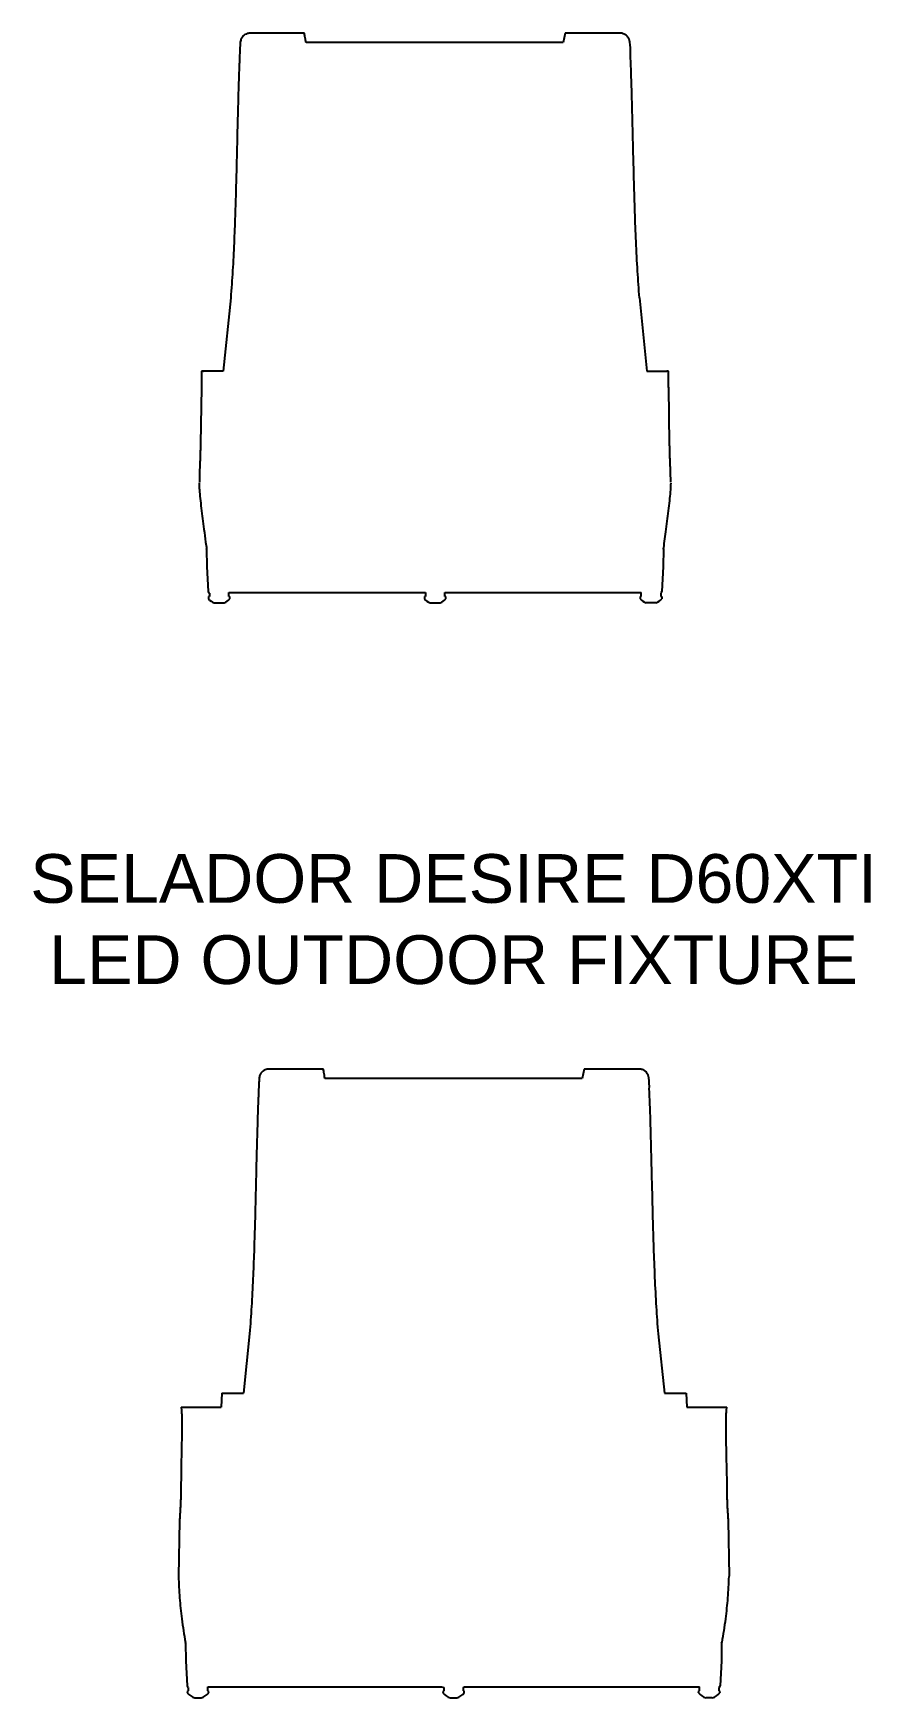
# Model space of a CAD drawing. Header units: inches. Extents: x 0 to 310, y 0 to 246.
# Drawn here: x 247.5 to 262.55, y 1.34 to 31.24 of the extents above; entities that cross this region are included whole.
import ezdxf

# ---------------------------------------------------------------- set-up
doc = ezdxf.new("R2010")
doc.units = ezdxf.units.IN
doc.header["$MEASUREMENT"] = 0
doc.layers.add('TEXT', color=1, linetype='Continuous')
doc.styles.add('ARIAL', font='arial.ttf')

msp = doc.modelspace()

# ---------------------------------------------------------------- linework, layer by layer
for p, q in [((257.057, 31.245), (257.023, 31.076)), ((257.023, 31.076), (252.4, 31.076)), ((251.047, 26.491), (250.914, 25.176)), ((258.39, 26.491), (258.523, 25.176)), ((250.523, 25.176), (250.523, 25.176)), ((250.54, 25.176), (250.535, 25.176)), ((250.551, 25.176), (250.558, 25.176)), ((250.56, 25.176), (250.558, 25.176)), ((250.914, 25.176), (250.56, 25.176)), ((258.523, 25.176), (258.877, 25.176)), ((258.877, 25.176), (258.88, 25.176)), ((258.887, 25.176), (258.88, 25.176)), ((258.897, 25.176), (258.902, 25.176)), ((258.914, 25.176), (258.914, 25.176)), ((250.521, 24.872), (250.504, 23.872)), ((258.933, 23.872), (258.916, 24.872)), ((250.487, 23.363), (250.484, 23.176)), ((258.954, 23.176), (258.95, 23.363)), ((250.614, 21.972), (250.613, 21.98)), ((250.614, 21.975), (250.614, 21.975)), ((250.614, 21.975), (250.614, 21.975)), ((250.614, 21.972), (250.619, 21.661)), ((258.823, 21.972), (258.819, 21.661)), ((258.823, 21.972), (258.824, 21.98)), ((258.823, 21.975), (258.823, 21.975)), ((258.823, 21.975), (258.823, 21.975)), ((250.619, 21.661), (250.642, 21.214)), ((258.818, 21.661), (258.795, 21.214)), ((250.647, 21.126), (250.647, 21.085)), ((250.664, 21.126), (250.647, 21.126)), ((250.664, 21.187), (250.664, 21.126)), ((250.75, 21.01), (250.928, 21.01)), ((251.014, 21.126), (251.014, 21.195)), ((251.014, 21.195), (254.544, 21.195)), ((251.014, 21.126), (251.031, 21.126)), ((251.031, 21.085), (251.031, 21.126)), ((254.527, 21.126), (254.527, 21.085)), ((254.544, 21.126), (254.527, 21.126)), ((254.544, 21.195), (254.544, 21.126)), ((254.63, 21.01), (254.808, 21.01)), ((254.894, 21.126), (254.894, 21.195)), ((254.894, 21.195), (258.424, 21.195)), ((254.911, 21.126), (254.894, 21.126)), ((254.909, 21.085), (254.911, 21.085)), ((254.911, 21.085), (254.911, 21.126)), ((258.407, 21.085), (258.407, 21.126)), ((258.424, 21.126), (258.407, 21.126)), ((258.424, 21.126), (258.424, 21.195)), ((258.688, 21.01), (258.51, 21.01)), ((258.774, 21.187), (258.774, 21.126)), ((258.774, 21.126), (258.791, 21.126)), ((258.791, 21.126), (258.791, 21.085)), ((257.397, 12.631), (257.363, 12.462)), ((257.363, 12.462), (252.74, 12.462)), ((251.387, 7.877), (251.279, 6.809)), ((258.73, 7.877), (258.839, 6.809)), ((250.888, 6.809), (250.875, 6.557)), ((250.888, 6.809), (251.279, 6.809)), ((258.839, 6.809), (259.229, 6.809)), ((259.229, 6.809), (259.242, 6.557)), ((250.159, 6.557), (250.219, 6.557)), ((250.159, 6.557), (250.164, 6.497)), ((250.219, 6.557), (250.875, 6.557)), ((259.242, 6.557), (259.581, 6.557)), ((259.581, 6.557), (259.898, 6.557)), ((259.898, 6.557), (259.959, 6.557)), ((259.953, 6.497), (259.959, 6.557)), ((250.127, 4.516), (250.11, 3.522)), ((250.127, 4.514), (250.11, 3.522)), ((260.007, 3.522), (259.99, 4.516)), ((250.235, 2.319), (250.234, 2.327)), ((250.235, 2.319), (250.239, 2.007)), ((259.868, 2.319), (259.864, 2.007)), ((259.868, 2.319), (259.869, 2.327)), ((250.239, 1.997), (250.263, 1.55)), ((259.864, 1.997), (259.841, 1.55)), ((250.284, 1.523), (250.284, 1.462)), ((250.634, 1.462), (250.634, 1.531)), ((250.634, 1.531), (254.855, 1.531)), ((254.877, 1.522), (254.877, 1.462)), ((255.227, 1.462), (255.227, 1.522)), ((255.248, 1.531), (259.469, 1.531)), ((259.469, 1.462), (259.469, 1.531)), ((259.819, 1.523), (259.819, 1.462)), ((250.267, 1.432), (250.267, 1.422)), ((250.272, 1.432), (250.267, 1.432)), ((250.272, 1.462), (250.272, 1.432)), ((250.284, 1.462), (250.272, 1.462)), ((250.403, 1.337), (250.515, 1.337)), ((250.647, 1.462), (250.634, 1.462)), ((250.647, 1.432), (250.647, 1.462)), ((250.651, 1.432), (250.647, 1.432)), ((250.651, 1.422), (250.651, 1.432)), ((254.86, 1.432), (254.86, 1.422)), ((254.864, 1.432), (254.86, 1.432)), ((254.864, 1.462), (254.864, 1.432)), ((254.877, 1.462), (254.864, 1.462)), ((254.995, 1.337), (255.108, 1.337)), ((255.239, 1.462), (255.227, 1.462)), ((255.239, 1.432), (255.239, 1.462)), ((255.243, 1.432), (255.239, 1.432)), ((255.243, 1.422), (255.243, 1.432)), ((259.452, 1.422), (259.452, 1.432)), ((259.452, 1.432), (259.457, 1.432)), ((259.457, 1.432), (259.457, 1.462)), ((259.457, 1.462), (259.469, 1.462)), ((259.7, 1.337), (259.588, 1.337)), ((259.819, 1.462), (259.832, 1.462)), ((259.832, 1.462), (259.832, 1.432)), ((259.832, 1.432), (259.836, 1.432)), ((259.836, 1.432), (259.836, 1.422))]:
    msp.add_line(p, q)
at = {"flags": 128}
for points in [[(250.614, 21.975), (250.614, 21.977), (250.613, 21.98), (250.613, 21.98), (250.613, 21.98)], [(258.823, 21.975), (258.823, 21.977), (258.824, 21.98), (258.824, 21.98), (258.824, 21.98)], [(250.168, 6.032), (250.167, 6.002), (250.165, 5.882), (250.157, 5.402), (250.151, 5.045)], [(259.966, 5.045), (259.966, 5.075), (259.964, 5.195), (259.956, 5.675), (259.95, 6.032)]]:
    msp.add_lwpolyline(points, dxfattribs=at)
for centre, radius, start, end in [((250.672, 21.216), 0.03, 183, 253.6026), ((250.839, 21.24), 0.247, 218.8901, 248.8312), ((250.839, 21.24), 0.247, 291.1688, 321.1099), ((254.719, 21.24), 0.247, 218.8901, 248.8312), ((254.719, 21.24), 0.247, 291.1688, 321.1099), ((258.599, 21.24), 0.247, 218.8901, 248.8312), ((258.599, 21.24), 0.247, 291.1688, 321.1099), ((258.765, 21.216), 0.03, 286.3974, 357), ((250.293, 1.552), 0.03, 183, 253.6024), ((254.877, 1.552), 0.03, 223.6635, 269.8928), ((255.226, 1.552), 0.03, 270.0049, 316.3365), ((259.811, 1.552), 0.03, 286.3976, 357), ((250.459, 1.577), 0.247, 218.8901, 256.8209), ((250.459, 1.577), 0.247, 283.1791, 321.1099), ((255.052, 1.577), 0.247, 218.8901, 256.8209), ((255.052, 1.577), 0.247, 283.1791, 321.1099), ((259.644, 1.577), 0.247, 218.8901, 256.8209), ((259.644, 1.577), 0.247, 283.1791, 321.1099)]:
    msp.add_arc(centre, radius, start, end)
for points, knots in [([(251.362, 31.243), (251.349, 31.24), (251.321, 31.233), (251.281, 31.208), (251.247, 31.172), (251.22, 31.118), (251.216, 31.048), (251.213, 30.969), (251.21, 30.913), (251.209, 30.884)], [0, 0, 0, 0, 0.095429, 0.20321, 0.320369, 0.441899, 0.612879, 0.798997, 1, 1, 1, 1]), ([(252.372, 31.244), (252.366, 31.244), (252.326, 31.244), (252.258, 31.244), (252.175, 31.244), (252.095, 31.244), (252.012, 31.244), (251.937, 31.244), (251.877, 31.244), (251.81, 31.244), (251.74, 31.244), (251.66, 31.244), (251.575, 31.244), (251.502, 31.244), (251.445, 31.244), (251.401, 31.244), (251.368, 31.244), (251.364, 31.243), (251.361, 31.243)], [0, 0, 0, 0, 0.006674, 0.048449, 0.080285, 0.108471, 0.153834, 0.19758, 0.245693, 0.298019, 0.352848, 0.42336, 0.509091, 0.607959, 0.691797, 0.785173, 0.887932, 1, 1, 1, 1]), ([(252.4, 31.076), (252.396, 31.096), (252.389, 31.137), (252.381, 31.189), (252.375, 31.226), (252.372, 31.242), (252.372, 31.244), (252.372, 31.244)], [0.3020895, 0.3020895, 0.3020895, 0.3020895, 0.4793453, 0.6485733, 0.8179193, 0.9858068, 1, 1, 1, 1]), ([(258.073, 31.244), (258.071, 31.244), (258.066, 31.244), (258.034, 31.244), (257.991, 31.244), (257.933, 31.244), (257.861, 31.244), (257.775, 31.245), (257.694, 31.245), (257.621, 31.245), (257.55, 31.245), (257.492, 31.245), (257.417, 31.245), (257.341, 31.245), (257.26, 31.245), (257.177, 31.245), (257.108, 31.245), (257.065, 31.245), (257.057, 31.245)], [0, 0, 0, 0, 0.110795, 0.213358, 0.306564, 0.390267, 0.489029, 0.574736, 0.64526, 0.703606, 0.758967, 0.809126, 0.843879, 0.889075, 0.917152, 0.948937, 0.990804, 1, 1, 1, 1]), ([(258.228, 30.884), (258.229, 30.952), (258.23, 31.038), (258.208, 31.142), (258.177, 31.19), (258.13, 31.228), (258.092, 31.239), (258.072, 31.244)], [0, 0, 0, 0, 0.469196, 0.593745, 0.726173, 0.864095, 1, 1, 1, 1]), ([(251.209, 30.885), (251.206, 30.797), (251.197, 30.594), (251.186, 30.259), (251.175, 29.865), (251.164, 29.426), (251.153, 28.945), (251.14, 28.453), (251.126, 27.96), (251.107, 27.474), (251.083, 26.982), (251.059, 26.654), (251.047, 26.491)], [0, 0, 0, 0, 0.059626, 0.138948, 0.22864, 0.328602, 0.438328, 0.556814, 0.664152, 0.775351, 0.888572, 1, 1, 1, 1]), ([(258.391, 26.491), (258.379, 26.651), (258.354, 26.988), (258.329, 27.502), (258.309, 28.034), (258.294, 28.562), (258.281, 29.08), (258.269, 29.58), (258.257, 30.056), (258.245, 30.488), (258.233, 30.761), (258.228, 30.885)], [0, 0, 0, 0, 0.10988, 0.230077, 0.351648, 0.472519, 0.590847, 0.705014, 0.813617, 0.91546, 1, 1, 1, 1]), ([(250.523, 25.176), (250.523, 25.154), (250.523, 25.132), (250.523, 25.096), (250.523, 25.084), (250.523, 25.059), (250.523, 25.046), (250.523, 25.007), (250.523, 24.981), (250.522, 24.941), (250.522, 24.927), (250.521, 24.899), (250.521, 24.886), (250.521, 24.872)], [0, 0, 0, 0, 0.25, 0.25, 0.375, 0.375, 0.5, 0.5, 0.75, 0.75, 0.875, 0.875, 1, 1, 1, 1]), ([(258.916, 24.872), (258.916, 24.899), (258.915, 24.926), (258.915, 24.967), (258.915, 24.98), (258.914, 25.007), (258.914, 25.02), (258.914, 25.059), (258.914, 25.084), (258.914, 25.119), (258.914, 25.131), (258.914, 25.154), (258.914, 25.165), (258.914, 25.176)], [0, 0, 0, 0, 0.25, 0.25, 0.375, 0.375, 0.5, 0.5, 0.75, 0.75, 0.875, 0.875, 1, 1, 1, 1]), ([(250.504, 23.872), (250.503, 23.834), (250.502, 23.768), (250.499, 23.678), (250.497, 23.602), (250.494, 23.533), (250.492, 23.474), (250.49, 23.426), (250.488, 23.39), (250.487, 23.369), (250.487, 23.361), (250.487, 23.363), (250.487, 23.363)], [0, 0, 0, 0, 0.142645, 0.247631, 0.355658, 0.46071, 0.568805, 0.673905, 0.782055, 0.8871, 0.995195, 1, 1, 1, 1]), ([(258.95, 23.363), (258.95, 23.364), (258.95, 23.366), (258.949, 23.387), (258.947, 23.421), (258.945, 23.468), (258.943, 23.526), (258.94, 23.594), (258.938, 23.669), (258.935, 23.762), (258.934, 23.831), (258.933, 23.872)], [0, 0, 0, 0, 0.100028, 0.208039, 0.313002, 0.421004, 0.526052, 0.634143, 0.739252, 0.847412, 1, 1, 1, 1]), ([(250.478, 23.166), (250.48, 23.125), (250.484, 23.032), (250.499, 22.88), (250.518, 22.707), (250.541, 22.522), (250.567, 22.319), (250.592, 22.137), (250.608, 22.02), (250.614, 21.978)], [0, 0, 0, 0, 0.0819031, 0.1849066, 0.3026633, 0.4287653, 0.5567814, 0.7096789, 0.7931719, 0.7931719, 0.7931719, 0.7931719]), ([(258.824, 21.978), (258.825, 21.985), (258.833, 22.045), (258.849, 22.163), (258.873, 22.337), (258.897, 22.522), (258.92, 22.707), (258.939, 22.88), (258.953, 23.032), (258.957, 23.125), (258.959, 23.166)], [0.2069619, 0.2069619, 0.2069619, 0.2069619, 0.2204603, 0.3271936, 0.4432186, 0.5712347, 0.6973367, 0.8150934, 0.9180969, 1, 1, 1, 1]), ([(250.614, 21.975), (250.614, 21.976), (250.614, 21.977), (250.614, 21.978), (250.613, 21.98), (250.613, 21.981), (250.613, 21.981)], [0, 0, 0, 0, 0.500171, 0.785139, 0.914782, 1, 1, 1, 1]), ([(250.613, 21.98), (250.613, 21.98), (250.613, 21.98), (250.614, 21.98), (250.614, 21.976), (250.614, 21.976)], [0, 0, 0, 0, 0.000114, 0.874649, 1, 1, 1, 1]), ([(250.614, 21.976), (250.614, 21.976), (250.614, 21.977), (250.614, 21.978), (250.614, 21.978)], [0, 0, 0, 0, 0.7984963, 1, 1, 1, 1]), ([(258.823, 21.975), (258.823, 21.976), (258.823, 21.977), (258.824, 21.978), (258.824, 21.98), (258.824, 21.981), (258.824, 21.981)], [0, 0, 0, 0, 0.500171, 0.785139, 0.914782, 1, 1, 1, 1]), ([(258.824, 21.98), (258.824, 21.98), (258.824, 21.98), (258.824, 21.98), (258.823, 21.976), (258.823, 21.976)], [0, 0, 0, 0, 0.000114, 0.874649, 1, 1, 1, 1]), ([(258.823, 21.976), (258.823, 21.976), (258.823, 21.977), (258.823, 21.978), (258.823, 21.978)], [0, 0, 0, 0, 0.7984963, 1, 1, 1, 1]), ([(251.702, 12.63), (251.689, 12.626), (251.661, 12.619), (251.621, 12.595), (251.587, 12.558), (251.56, 12.504), (251.556, 12.435), (251.553, 12.355), (251.551, 12.3), (251.549, 12.271)], [0, 0, 0, 0, 0.095429, 0.20321, 0.320369, 0.441899, 0.612879, 0.798997, 1, 1, 1, 1]), ([(252.712, 12.631), (252.706, 12.631), (252.666, 12.631), (252.598, 12.631), (252.515, 12.631), (252.435, 12.631), (252.352, 12.631), (252.277, 12.631), (252.217, 12.631), (252.151, 12.631), (252.08, 12.631), (252, 12.631), (251.915, 12.631), (251.842, 12.631), (251.785, 12.63), (251.741, 12.63), (251.708, 12.63), (251.704, 12.63), (251.701, 12.63)], [0, 0, 0, 0, 0.006674, 0.048449, 0.080285, 0.108471, 0.153834, 0.19758, 0.245693, 0.298019, 0.352848, 0.42336, 0.509091, 0.607959, 0.691797, 0.785173, 0.887932, 1, 1, 1, 1]), ([(252.74, 12.462), (252.736, 12.483), (252.73, 12.523), (252.721, 12.575), (252.715, 12.613), (252.712, 12.628), (252.712, 12.63), (252.712, 12.631)], [0.3020895, 0.3020895, 0.3020895, 0.3020895, 0.4793453, 0.6485733, 0.8179193, 0.9858068, 1, 1, 1, 1]), ([(258.413, 12.63), (258.411, 12.63), (258.406, 12.63), (258.374, 12.631), (258.331, 12.631), (258.273, 12.631), (258.201, 12.631), (258.115, 12.631), (258.034, 12.631), (257.961, 12.631), (257.89, 12.631), (257.832, 12.631), (257.757, 12.631), (257.681, 12.631), (257.6, 12.631), (257.517, 12.631), (257.448, 12.631), (257.405, 12.631), (257.397, 12.631)], [0, 0, 0, 0, 0.110795, 0.213358, 0.306564, 0.390267, 0.489029, 0.574736, 0.64526, 0.703606, 0.758967, 0.809126, 0.843879, 0.889075, 0.917152, 0.948937, 0.990804, 1, 1, 1, 1]), ([(258.568, 12.271), (258.569, 12.339), (258.57, 12.425), (258.548, 12.528), (258.517, 12.577), (258.47, 12.615), (258.432, 12.625), (258.413, 12.63)], [0, 0, 0, 0, 0.469196, 0.593745, 0.726173, 0.864095, 1, 1, 1, 1]), ([(251.549, 12.271), (251.546, 12.184), (251.537, 11.98), (251.526, 11.645), (251.515, 11.251), (251.504, 10.812), (251.493, 10.331), (251.481, 9.84), (251.466, 9.346), (251.447, 8.86), (251.423, 8.368), (251.399, 8.04), (251.387, 7.877)], [0, 0, 0, 0, 0.059626, 0.138948, 0.22864, 0.328602, 0.438328, 0.556814, 0.664152, 0.775351, 0.888572, 1, 1, 1, 1]), ([(258.731, 7.877), (258.719, 8.038), (258.694, 8.374), (258.669, 8.889), (258.649, 9.42), (258.634, 9.949), (258.621, 10.466), (258.609, 10.966), (258.597, 11.442), (258.585, 11.874), (258.573, 12.147), (258.568, 12.271)], [0, 0, 0, 0, 0.10988, 0.230077, 0.351648, 0.472519, 0.590847, 0.705014, 0.813617, 0.91546, 1, 1, 1, 1]), ([(250.164, 6.497), (250.164, 6.487), (250.165, 6.476), (250.165, 6.457), (250.165, 6.45), (250.166, 6.436), (250.166, 6.428), (250.167, 6.388), (250.168, 6.352), (250.169, 6.29), (250.169, 6.268), (250.169, 6.224), (250.169, 6.2), (250.169, 6.13), (250.169, 6.082), (250.168, 6.032)], [0, 0, 0, 0, 0.125, 0.125, 0.1875, 0.1875, 0.25, 0.25, 0.5, 0.5, 0.625, 0.625, 0.75, 0.75, 1, 1, 1, 1]), ([(259.95, 6.032), (259.949, 6.057), (259.949, 6.081), (259.948, 6.13), (259.948, 6.154), (259.948, 6.201), (259.948, 6.224), (259.949, 6.257), (259.949, 6.268), (259.949, 6.29), (259.949, 6.3), (259.949, 6.331), (259.95, 6.351), (259.95, 6.378), (259.95, 6.387), (259.951, 6.404), (259.951, 6.413), (259.952, 6.436), (259.952, 6.45), (259.953, 6.476), (259.953, 6.487), (259.953, 6.497)], [0, 0, 0, 0, 0.125, 0.125, 0.25, 0.25, 0.375, 0.375, 0.4375, 0.4375, 0.5, 0.5, 0.625, 0.625, 0.6875, 0.6875, 0.75, 0.75, 0.875, 0.875, 1, 1, 1, 1]), ([(250.151, 5.045), (250.151, 5.02), (250.15, 4.966), (250.147, 4.885), (250.144, 4.803), (250.141, 4.728), (250.137, 4.661), (250.134, 4.605), (250.131, 4.561), (250.128, 4.531), (250.127, 4.515), (250.127, 4.516), (250.127, 4.516)], [0, 0, 0, 0, 0.090021, 0.19439, 0.301789, 0.406158, 0.513551, 0.617543, 0.724536, 0.828448, 0.935377, 1, 1, 1, 1]), ([(259.99, 4.516), (259.99, 4.516), (259.99, 4.515), (259.989, 4.531), (259.987, 4.561), (259.984, 4.605), (259.98, 4.66), (259.977, 4.727), (259.973, 4.802), (259.97, 4.884), (259.968, 4.966), (259.967, 5.02), (259.966, 5.045)], [0, 0, 0, 0, 0.064621, 0.168532, 0.275462, 0.379496, 0.48654, 0.590842, 0.698164, 0.802557, 0.909979, 1, 1, 1, 1]), ([(250.108, 3.512), (250.114, 3.385), (250.126, 3.133), (250.165, 2.737), (250.21, 2.47), (250.234, 2.327)], [0, 0, 0, 0, 0.318879, 0.63701, 1, 1, 1, 1]), ([(259.995, 3.512), (259.989, 3.385), (259.977, 3.133), (259.938, 2.737), (259.893, 2.47), (259.869, 2.327)], [0, 0, 0, 0, 0.318879, 0.63701, 1, 1, 1, 1])]:
    msp.add_open_spline(points, degree=3, knots=knots)
for points in [[(250.551, 25.176), (250.537, 25.176), (250.528, 25.176), (250.523, 25.176)], [(258.914, 25.176), (258.909, 25.176), (258.9, 25.176), (258.887, 25.176)]]:
    msp.add_open_spline(points, degree=3)

# ---------------------------------------------------------------- texts
at = {"layer": 'TEXT', "insert": (255.052, 16.495), "char_height": 0.875, "width": 20.15864, "attachment_point": 2, "style": 'ARIAL'}
msp.add_mtext('SELADOR DESIRE D60XTI\\PLED OUTDOOR FIXTURE', dxfattribs=at)

doc.saveas('drawing.dxf')
